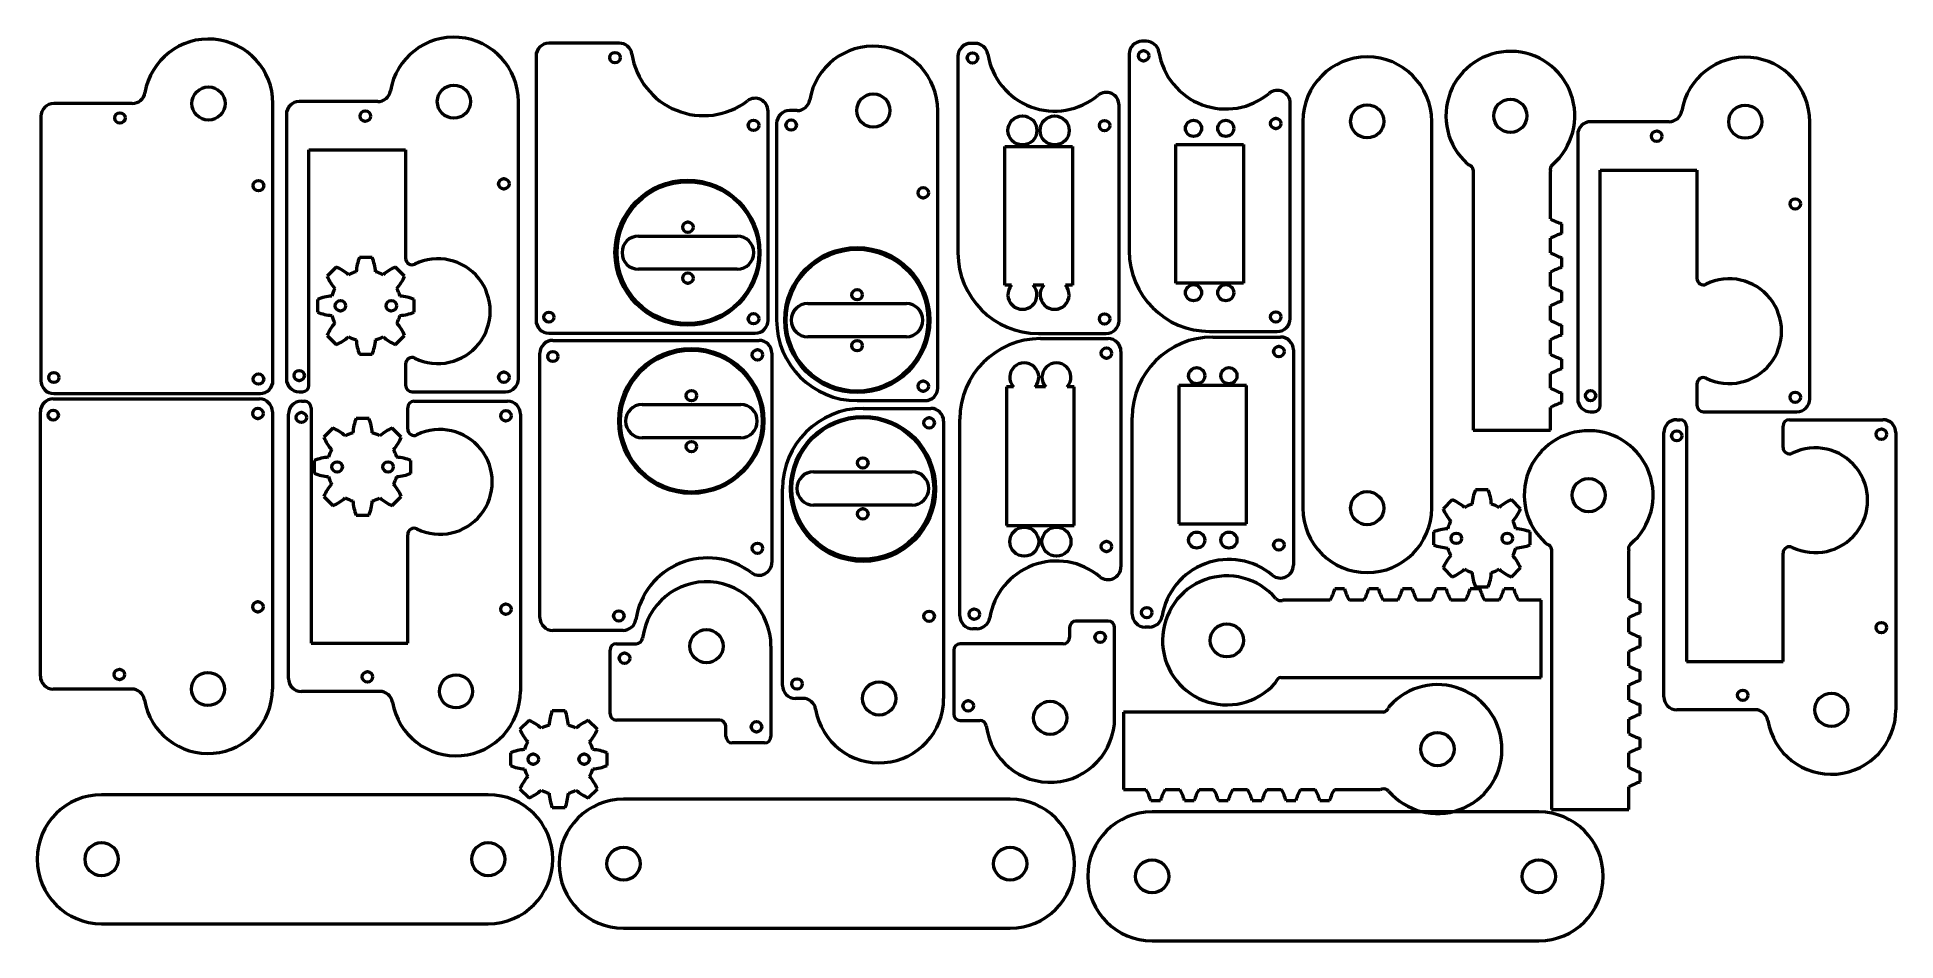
# Model space of a CAD drawing. Header units: millimetres. Extents: x -1 to 576, y 1 to 281.
import ezdxf

# ---------------------------------------------------------------- set-up
doc = ezdxf.new("R2010")
doc.units = ezdxf.units.MM
doc.layers.add('Visible (ANSI)', color=7, linetype='Continuous', lineweight=50)

msp = doc.modelspace()

# ---------------------------------------------------------------- linework, layer by layer
at = {"layer": 'Visible (ANSI)'}
for p, q in [((180.09, 279.13), (158.28, 279.13)), ((290.54, 279.05), (289.22, 279.05)), ((343.65, 279.69), (342.32, 279.69)), ((154.28, 275.13), (154.28, 193.13)), ((285.22, 275.05), (285.22, 214.05)), ((338.32, 275.69), (338.32, 214.69)), ((28.98, 260.41), (4.64, 260.41)), ((72.64, 174.41), (72.64, 260.41)), ((105.14, 260.98), (80.8, 260.98)), ((148.8, 174.98), (148.8, 260.98)), ((335.22, 193.05), (335.22, 259.84)), ((388.32, 193.69), (388.32, 260.48)), ((0.64, 256.41), (0.64, 174.41)), ((76.8, 256.98), (76.8, 174.98)), ((226.28, 193.13), (226.28, 258.01)), ((228.95, 254.2), (228.95, 193.2)), ((235.28, 258.2), (232.95, 258.2)), ((278.95, 172.2), (278.95, 258.2)), ((392.23, 254.86), (392.23, 134.86)), ((432.23, 134.86), (432.23, 254.86)), ((505.88, 254.75), (481.54, 254.75)), ((549.54, 168.75), (549.54, 254.75)), ((477.54, 250.75), (477.54, 168.75)), ((83.8, 172.98), (83.8, 245.98)), ((83.8, 245.98), (113.8, 245.98)), ((113.8, 245.98), (113.8, 212.38)), ((299.72, 204.05), (299.72, 247.05)), ((299.72, 247.05), (320.72, 247.05)), ((320.72, 247.05), (320.72, 204.05)), ((352.82, 204.69), (352.82, 247.69)), ((352.82, 247.69), (373.82, 247.69)), ((373.82, 247.69), (373.82, 204.69)), ((445.14, 239.85), (445.14, 159.08)), ((469.14, 224.58), (469.14, 238.74)), ((484.54, 166.75), (484.54, 239.75)), ((484.54, 239.75), (514.54, 239.75)), ((514.54, 239.75), (514.54, 206.15)), ((186.11, 219.27), (216.71, 219.27)), ((472.64, 220.08), (472.64, 223.08)), ((469.14, 214.08), (469.14, 218.58)), ((92.27, 209.66), (89.45, 206.83)), ((103.47, 212.63), (99.47, 212.63)), ((113.49, 206.83), (110.66, 209.66)), ((216.71, 208.97), (186.11, 208.97)), ((469.14, 203.58), (469.14, 208.08)), ((472.64, 209.58), (472.64, 212.58)), ((301.86, 204.05), (299.72, 204.05)), ((311.86, 204.05), (308.57, 204.05)), ((320.72, 204.05), (318.57, 204.05)), ((373.82, 204.69), (352.82, 204.69)), ((472.64, 199.08), (472.64, 202.08)), ((86.47, 199.63), (86.47, 195.63)), ((116.47, 195.63), (116.47, 199.63)), ((238.6, 198.32), (269.2, 198.32)), ((469.14, 193.08), (469.14, 197.58)), ((472.64, 188.58), (472.64, 191.58)), ((89.45, 188.44), (92.27, 185.61)), ((110.66, 185.61), (113.49, 188.44)), ((158.28, 189.13), (222.28, 189.13)), ((159.48, 186.91), (223.48, 186.91)), ((269.2, 188.02), (238.6, 188.02)), ((310.22, 189.05), (331.22, 189.05)), ((310.79, 187.45), (331.79, 187.45)), ((363.32, 189.69), (384.32, 189.69)), ((364.3, 187.94), (385.3, 187.94)), ((469.14, 182.58), (469.14, 187.08)), ((99.47, 182.63), (103.47, 182.63)), ((113.8, 179.58), (113.8, 172.98)), ((155.48, 100.91), (155.48, 182.91)), ((227.48, 182.91), (227.48, 118.03)), ((335.79, 183.45), (335.79, 116.66)), ((389.3, 183.94), (389.3, 117.15)), ((472.64, 178.08), (472.64, 181.08)), ((469.14, 172.08), (469.14, 176.58)), ((514.54, 173.35), (514.54, 166.75)), ((4.47, 168.73), (68.47, 168.73)), ((4.64, 170.41), (68.64, 170.41)), ((80.8, 170.98), (81.8, 170.98)), ((81.45, 168), (82.45, 168)), ((115.8, 170.98), (144.8, 170.98)), ((116.45, 168), (145.45, 168)), ((253.95, 168.2), (274.95, 168.2)), ((300.29, 172.45), (300.29, 129.45)), ((302.43, 172.45), (300.29, 172.45)), ((312.43, 172.45), (309.14, 172.45)), ((321.29, 172.45), (319.14, 172.45)), ((321.29, 129.45), (321.29, 172.45)), ((374.8, 172.94), (353.8, 172.94)), ((353.8, 172.94), (353.8, 129.94)), ((374.8, 129.94), (374.8, 172.94)), ((472.64, 167.58), (472.64, 170.58)), ((0.47, 82.73), (0.47, 164.73)), ((72.47, 164.73), (72.47, 78.73)), ((77.45, 82), (77.45, 164)), ((84.45, 166), (84.45, 93)), ((102.45, 162.65), (98.45, 162.65)), ((114.45, 159.4), (114.45, 166)), ((149.45, 164), (149.45, 78)), ((187.2, 167), (217.8, 167)), ((255.77, 165.81), (276.77, 165.81)), ((280.77, 161.81), (280.77, 75.81)), ((285.79, 101.45), (285.79, 162.45)), ((339.3, 101.94), (339.3, 162.94)), ((469.14, 159.08), (469.14, 166.08)), ((481.54, 164.75), (482.54, 164.75)), ((508.26, 162.29), (509.26, 162.29)), ((516.54, 164.75), (545.54, 164.75)), ((543.26, 162.29), (572.26, 162.29)), ((91.25, 159.68), (88.43, 156.85)), ((112.47, 156.85), (109.64, 159.68)), ((217.8, 156.7), (187.2, 156.7)), ((445.14, 159.08), (469.14, 159.08)), ((504.26, 76.29), (504.26, 158.29)), ((511.26, 160.29), (511.26, 87.29)), ((541.26, 153.69), (541.26, 160.29)), ((576.26, 158.29), (576.26, 72.29)), ((85.45, 149.65), (85.45, 145.65)), ((115.45, 145.65), (115.45, 149.65)), ((240.38, 146.12), (270.98, 146.12)), ((88.43, 138.46), (91.25, 135.63)), ((109.64, 135.63), (112.47, 138.46)), ((230.77, 79.81), (230.77, 140.81)), ((449.77, 140.48), (445.77, 140.48)), ((270.98, 135.82), (240.38, 135.82)), ((438.58, 137.5), (435.75, 134.67)), ((459.8, 134.67), (456.97, 137.5)), ((98.45, 132.65), (102.45, 132.65)), ((300.29, 129.45), (321.29, 129.45)), ((353.8, 129.94), (374.8, 129.94)), ((432.77, 127.48), (432.77, 123.48)), ((462.77, 123.48), (462.77, 127.48)), ((114.45, 93), (114.45, 126.6)), ((469.44, 122.14), (469.44, 41.38)), ((435.75, 116.28), (438.58, 113.46)), ((456.97, 113.46), (459.8, 116.28)), ((493.44, 106.88), (493.44, 121.03)), ((541.26, 87.29), (541.26, 120.89)), ((405.18, 109.82), (402.18, 109.82)), ((415.68, 109.82), (412.68, 109.82)), ((426.18, 109.82), (423.18, 109.82)), ((436.68, 109.82), (433.68, 109.82)), ((447.18, 109.82), (444.18, 109.82)), ((445.77, 110.48), (449.77, 110.48)), ((457.68, 109.82), (454.68, 109.82)), ((400.68, 106.32), (386.53, 106.32)), ((411.18, 106.32), (406.68, 106.32)), ((421.68, 106.32), (417.18, 106.32)), ((432.18, 106.32), (427.68, 106.32)), ((442.68, 106.32), (438.18, 106.32)), ((453.18, 106.32), (448.68, 106.32)), ((466.18, 106.32), (459.18, 106.32)), ((466.18, 82.32), (466.18, 106.32)), ((496.94, 102.38), (496.94, 105.38)), ((331.84, 99.79), (321.84, 99.79)), ((493.44, 96.38), (493.44, 100.88)), ((84.45, 93), (114.45, 93)), ((181.28, 96.91), (159.48, 96.91)), ((179.24, 92.79), (185.36, 92.79)), ((317.84, 92.72), (285.9, 92.72)), ((291.11, 97.45), (289.79, 97.45)), ((319.84, 97.79), (319.84, 94.72)), ((333.84, 69.79), (333.84, 97.79)), ((344.62, 97.94), (343.3, 97.94)), ((496.94, 91.88), (496.94, 94.88)), ((177.24, 71.08), (177.24, 90.79)), ((227.19, 92.01), (227.19, 64.01)), ((283.9, 90.72), (283.9, 71.01)), ((493.44, 85.88), (493.44, 90.38)), ((511.26, 87.29), (541.26, 87.29)), ((385.41, 82.32), (466.18, 82.32)), ((496.94, 81.38), (496.94, 84.38)), ((28.81, 78.73), (4.47, 78.73)), ((105.79, 78), (81.45, 78)), ((237.11, 75.81), (234.77, 75.81)), ((493.44, 75.38), (493.44, 79.88)), ((163.31, 71.96), (159.31, 71.96)), ((417.31, 71.59), (336.54, 71.59)), ((336.54, 71.59), (336.54, 47.59)), ((493.44, 64.88), (493.44, 69.38)), ((496.94, 70.88), (496.94, 73.88)), ((532.59, 72.29), (508.26, 72.29)), ((152.12, 68.98), (149.29, 66.15)), ((173.33, 66.15), (170.5, 68.98)), ((211.19, 69.08), (179.24, 69.08)), ((213.19, 64.01), (213.19, 67.08)), ((285.9, 69.01), (292.01, 69.01)), ((146.31, 58.96), (146.31, 54.96)), ((176.31, 54.96), (176.31, 58.96)), ((225.19, 62.01), (215.19, 62.01)), ((493.44, 54.38), (493.44, 58.88)), ((496.94, 60.38), (496.94, 63.38)), ((496.94, 49.88), (496.94, 52.88)), ((149.29, 47.77), (152.12, 44.94)), ((170.5, 44.94), (173.33, 47.77)), ((336.54, 47.59), (343.54, 47.59)), ((349.54, 47.59), (354.04, 47.59)), ((360.04, 47.59), (364.54, 47.59)), ((370.54, 47.59), (375.04, 47.59)), ((381.04, 47.59), (385.54, 47.59)), ((391.54, 47.59), (396.04, 47.59)), ((402.04, 47.59), (416.19, 47.59)), ((493.44, 41.38), (493.44, 48.38)), ((139.47, 45.92), (19.47, 45.92)), ((159.31, 41.96), (163.31, 41.96)), ((301.42, 44.53), (181.42, 44.53)), ((345.04, 44.09), (348.04, 44.09)), ((465.47, 40.6), (345.47, 40.6)), ((355.54, 44.09), (358.54, 44.09)), ((366.04, 44.09), (369.04, 44.09)), ((376.54, 44.09), (379.54, 44.09)), ((387.04, 44.09), (390.04, 44.09)), ((397.54, 44.09), (400.54, 44.09)), ((469.44, 41.38), (493.44, 41.38)), ((19.47, 5.92), (139.47, 5.92)), ((181.42, 4.53), (301.42, 4.53)), ((345.47, 0.6), (465.47, 0.6))]:
    msp.add_line(p, q, dxfattribs=at)
for centre, radius in [((178.78, 274.63), 1.62), ((289.72, 274.55), 1.62), ((342.82, 275.19), 1.62), ((52.64, 260.41), 5.15), ((128.8, 260.98), 5.15), ((258.95, 258.2), 5.15), ((412.23, 254.86), 5.15), ((456.64, 256.58), 5.15), ((529.54, 254.75), 5.15), ((25.14, 255.91), 1.62), ((101.3, 256.48), 1.62), ((221.78, 253.63), 1.62), ((233.45, 253.7), 1.62), ((305.22, 252.05), 4.5), ((315.22, 252.05), 4.5), ((330.72, 253.55), 1.62), ((358.32, 252.69), 2.5), ((368.32, 252.69), 2.5), ((383.82, 254.19), 1.62), ((502.04, 250.25), 1.62), ((68.14, 234.91), 1.62), ((144.3, 235.48), 1.62), ((201.28, 214.13), 22.5), ((201.41, 214.12), 22), ((274.45, 232.7), 1.62), ((545.04, 229.25), 1.62), ((201.41, 222.02), 1.62), ((253.95, 193.2), 22.5), ((253.9, 193.17), 22), ((201.41, 206.22), 1.62), ((253.9, 201.07), 1.62), ((358.32, 201.69), 2.5), ((368.32, 201.69), 2.5), ((93.57, 197.63), 1.62), ((109.37, 197.63), 1.62), ((158.28, 194.13), 1.57), ((221.78, 193.63), 1.62), ((330.72, 193.55), 1.62), ((383.82, 194.19), 1.62), ((253.9, 185.27), 1.62), ((331.29, 182.95), 1.62), ((384.8, 183.44), 1.62), ((159.48, 181.91), 1.57), ((202.48, 161.91), 22.5), ((202.5, 161.85), 22), ((222.98, 182.41), 1.62), ((4.64, 175.41), 1.57), ((68.14, 174.91), 1.62), ((80.8, 175.98), 1.58), ((144.3, 175.48), 1.62), ((274.45, 172.7), 1.62), ((359.3, 175.94), 2.5), ((369.3, 175.94), 2.5), ((202.5, 169.75), 1.62), ((481.54, 169.75), 1.58), ((545.04, 169.25), 1.62), ((4.47, 163.73), 1.57), ((67.97, 164.23), 1.62), ((81.45, 163), 1.58), ((144.95, 163.5), 1.62), ((255.77, 140.81), 22.5), ((255.68, 140.97), 22), ((276.27, 161.31), 1.62), ((508.26, 157.29), 1.58), ((571.76, 157.79), 1.62), ((202.5, 153.95), 1.62), ((255.68, 148.87), 1.62), ((92.55, 147.65), 1.62), ((108.35, 147.65), 1.62), ((412.23, 134.86), 5.15), ((480.94, 138.88), 5.15), ((255.68, 133.07), 1.62), ((305.79, 124.45), 4.5), ((315.79, 124.45), 4.5), ((359.3, 124.94), 2.5), ((369.3, 124.94), 2.5), ((439.87, 125.48), 1.62), ((455.67, 125.48), 1.62), ((222.98, 122.41), 1.62), ((331.29, 122.95), 1.62), ((384.8, 123.44), 1.62), ((67.97, 104.23), 1.62), ((144.95, 103.5), 1.62), ((343.8, 102.44), 1.62), ((179.98, 101.41), 1.62), ((276.27, 101.31), 1.62), ((290.29, 101.95), 1.62), ((368.68, 93.82), 5.15), ((571.76, 97.79), 1.62), ((207.19, 92.01), 5.15), ((329.34, 94.79), 1.62), ((181.74, 88.29), 1.63), ((24.97, 83.23), 1.62), ((52.47, 78.73), 5.15), ((101.95, 82.5), 1.62), ((129.45, 78), 5.15), ((235.27, 80.31), 1.62), ((260.77, 75.81), 5.15), ((288.4, 73.51), 1.63), ((528.76, 76.79), 1.62), ((556.26, 72.29), 5.15), ((313.84, 69.79), 5.15), ((222.69, 67.01), 1.62), ((434.04, 60.09), 5.15), ((153.41, 56.96), 1.62), ((169.21, 56.96), 1.62), ((19.47, 25.92), 5.15), ((139.47, 25.92), 5.15), ((181.42, 24.53), 5.15), ((301.42, 24.53), 5.15), ((345.47, 20.6), 5.15), ((465.47, 20.6), 5.15)]:
    msp.add_circle(centre, radius, dxfattribs=at)
for centre, radius, start, end in [((52.64, 260.41), 20, 0, 170.40593), ((128.8, 260.98), 20, 0, 170.40593), ((158.28, 275.13), 4, 90, 180), ((180.09, 275.13), 4, 8.6816, 90), ((258.95, 258.2), 20, 0, 170.40593), ((289.22, 275.05), 4, 90, 180), ((290.54, 275.05), 4, 9.2069, 90), ((342.32, 275.69), 4, 90, 180), ((343.65, 275.69), 4, 9.2069, 90), ((206.28, 279.13), 22.5, 188.6816, 307.14064), ((315.22, 279.05), 21, 189.2069, 309.79182), ((368.32, 279.69), 21, 189.2069, 309.79182), ((412.23, 254.86), 20, 0, 180), ((456.64, 256.58), 20, 310.64422, 228.08547), ((529.54, 254.75), 20, 0, 170.40593), ((4.64, 256.41), 4, 90, 180), ((28.98, 264.41), 4, 270, 350.40593), ((80.8, 256.98), 4, 90, 180), ((105.14, 264.98), 4, 270, 350.40593), ((222.28, 258.01), 4, 0, 127.14064), ((235.28, 262.2), 4, 270, 350.40593), ((331.22, 259.84), 4, 0, 129.79182), ((384.32, 260.48), 4, 0, 129.79182), ((232.95, 254.2), 4, 90, 180), ((481.54, 250.75), 4, 90, 180), ((505.88, 258.75), 4, 270, 350.40593), ((444.62, 243.19), 2, 228.08547, 248.96037), ((443.18, 239.46), 2, 11.41529, 68.96037), ((470.97, 239.89), 2, 130.64422, 196.7681), ((467.14, 238.74), 2, 0, 16.7681), ((186.11, 214.12), 5.15, 90, 270), ((216.71, 214.12), 5.15, 270, 90), ((476.75, 237.51), 15, 239.50921, 254.09361), ((476.75, 205.66), 15, 105.90639, 120.49079), ((310.22, 214.05), 25, 180, 270), ((363.32, 214.69), 25, 180, 270), ((476.75, 227.01), 15, 239.50921, 254.09361), ((86.28, 195.91), 15, 49.07409, 66.43914), ((101.47, 197.63), 11, 105.82662, 119.17338), ((113.43, 207.15), 15, 158.56086, 175.92591), ((89.5, 207.15), 15, 4.07409, 21.43914), ((101.47, 197.63), 11, 60.82662, 74.17338), ((116.65, 195.91), 15, 113.56086, 130.92591), ((115.8, 212.38), 2, 180, 295.99904), ((123.8, 195.98), 16.25, 244.00096, 115.99904), ((476.75, 195.16), 15, 105.90639, 120.49079), ((103.2, 212.82), 15, 203.56086, 220.92591), ((101.47, 197.63), 11, 150.82662, 164.17338), ((99.74, 212.82), 15, 319.07409, 336.43914), ((101.47, 197.63), 11, 15.82662, 29.17338), ((305.22, 201.05), 4.5, 138.18969, 41.81031), ((315.22, 201.05), 4.5, 138.18969, 41.81031), ((476.75, 216.51), 15, 239.50921, 254.09361), ((516.54, 206.15), 2, 180, 295.99904), ((524.54, 189.75), 16.25, 244.00096, 115.99904), ((91.95, 185.67), 15, 94.07409, 111.43914), ((110.98, 185.67), 15, 68.56086, 85.92591), ((238.6, 193.17), 5.15, 90, 270), ((269.2, 193.17), 5.15, 270, 90), ((476.75, 184.66), 15, 105.90639, 120.49079), ((91.95, 209.6), 15, 248.56086, 265.92591), ((103.2, 182.45), 15, 139.07409, 156.43914), ((101.47, 197.63), 11, 195.82662, 209.17338), ((101.47, 197.63), 11, 330.82662, 344.17338), ((99.74, 182.45), 15, 23.56086, 40.92591), ((110.98, 209.6), 15, 274.07409, 291.43914), ((158.28, 193.13), 4, 180, 270), ((222.28, 193.13), 4, 270, 0), ((253.95, 193.2), 25, 180, 270), ((331.22, 193.05), 4, 270, 0), ((384.32, 193.69), 4, 270, 0), ((476.75, 206.01), 15, 239.50921, 254.09361), ((86.28, 199.36), 15, 293.56086, 310.92591), ((101.47, 197.63), 11, 240.82662, 254.17338), ((113.43, 188.12), 15, 184.07409, 201.43914), ((89.5, 188.12), 15, 338.56086, 355.92591), ((101.47, 197.63), 11, 285.82662, 299.17338), ((116.65, 199.36), 15, 229.07409, 246.43914), ((159.48, 182.91), 4, 90, 180), ((223.48, 182.91), 4, 0, 90), ((310.79, 162.45), 25, 90, 180), ((331.79, 183.45), 4, 0, 90), ((364.3, 162.94), 25, 90, 180), ((385.3, 183.94), 4, 0, 90), ((476.75, 174.16), 15, 105.90639, 120.49079), ((115.8, 179.58), 2, 64.00096, 180), ((305.79, 175.45), 4.5, 318.18969, 221.81031), ((315.79, 175.45), 4.5, 318.18969, 221.81031), ((476.75, 195.51), 15, 239.50921, 254.09361), ((4.64, 174.41), 4, 180, 270), ((68.64, 174.41), 4, 270, 0), ((80.8, 174.98), 4, 180, 270), ((144.8, 174.98), 4, 270, 0), ((476.75, 163.66), 15, 105.90639, 120.49079), ((516.54, 173.35), 2, 64.00096, 180), ((4.47, 164.73), 4, 90, 180), ((68.47, 164.73), 4, 0, 90), ((81.45, 164), 4, 90, 180), ((81.8, 172.98), 2, 270, 0), ((82.45, 166), 2, 0, 90), ((115.8, 172.98), 2, 180, 270), ((116.45, 166), 2, 90, 180), ((145.45, 164), 4, 0, 90), ((274.95, 172.2), 4, 270, 0), ((476.75, 185.01), 15, 239.50921, 254.09361), ((476.75, 153.16), 15, 105.90639, 120.49079), ((481.54, 168.75), 4, 180, 270), ((545.54, 168.75), 4, 270, 0), ((112.41, 157.17), 15, 158.56086, 175.92591), ((88.49, 157.17), 15, 4.07409, 21.43914), ((187.2, 161.85), 5.15, 90, 270), ((217.8, 161.85), 5.15, 270, 90), ((255.77, 140.81), 25, 90, 180), ((276.77, 161.81), 4, 0, 90), ((482.54, 166.75), 2, 270, 0), ((508.26, 158.29), 4, 90, 180), ((509.26, 160.29), 2, 0, 90), ((516.54, 166.75), 2, 180, 270), ((543.26, 160.29), 2, 90, 180), ((572.26, 158.29), 4, 0, 90), ((102.18, 162.84), 15, 203.56086, 220.92591), ((85.26, 145.93), 15, 49.07409, 66.43914), ((100.45, 147.65), 11, 105.82662, 119.17338), ((100.45, 147.65), 11, 60.82662, 74.17338), ((115.64, 145.93), 15, 113.56086, 130.92591), ((98.72, 162.84), 15, 319.07409, 336.43914), ((116.45, 159.4), 2, 180, 295.99904), ((124.45, 143), 16.25, 244.00096, 115.99904), ((480.94, 138.88), 20, 310.64422, 228.08547), ((90.93, 135.69), 15, 94.07409, 111.43914), ((100.45, 147.65), 11, 150.82662, 164.17338), ((100.45, 147.65), 11, 15.82662, 29.17338), ((109.96, 135.69), 15, 68.56086, 85.92591), ((543.26, 153.69), 2, 180, 295.99904), ((551.26, 137.29), 16.25, 244.00096, 115.99904), ((90.93, 159.62), 15, 248.56086, 265.92591), ((100.45, 147.65), 11, 195.82662, 209.17338), ((100.45, 147.65), 11, 330.82662, 344.17338), ((109.96, 159.62), 15, 274.07409, 291.43914), ((240.38, 140.97), 5.15, 90, 270), ((270.98, 140.97), 5.15, 270, 90), ((102.18, 132.47), 15, 139.07409, 156.43914), ((98.72, 132.47), 15, 23.56086, 40.92591), ((459.74, 134.99), 15, 158.56086, 175.92591), ((435.81, 134.99), 15, 4.07409, 21.43914), ((85.26, 149.38), 15, 293.56086, 310.92591), ((100.45, 147.65), 11, 240.82662, 254.17338), ((112.41, 138.14), 15, 184.07409, 201.43914), ((88.49, 138.14), 15, 338.56086, 355.92591), ((100.45, 147.65), 11, 285.82662, 299.17338), ((115.64, 149.38), 15, 229.07409, 246.43914), ((412.23, 134.86), 20, 180, 0), ((449.5, 140.66), 15, 203.56086, 220.92591), ((432.59, 123.75), 15, 49.07409, 66.43914), ((447.77, 125.48), 11, 105.82662, 119.17338), ((447.77, 125.48), 11, 60.82662, 74.17338), ((462.96, 123.75), 15, 113.56086, 130.92591), ((446.05, 140.66), 15, 319.07409, 336.43914), ((116.45, 126.6), 2, 64.00096, 180), ((438.26, 113.51), 15, 94.07409, 111.43914), ((447.77, 125.48), 11, 150.82662, 164.17338), ((447.77, 125.48), 11, 15.82662, 29.17338), ((457.29, 113.51), 15, 68.56086, 85.92591), ((438.26, 137.44), 15, 248.56086, 265.92591), ((447.77, 125.48), 11, 195.82662, 209.17338), ((447.77, 125.48), 11, 330.82662, 344.17338), ((457.29, 137.44), 15, 274.07409, 291.43914), ((468.91, 125.48), 2, 228.08547, 248.96037), ((467.48, 121.75), 2, 11.41529, 68.96037), ((495.27, 122.18), 2, 130.64422, 196.7681), ((491.44, 121.03), 2, 0, 16.7681), ((543.26, 120.89), 2, 64.00096, 180), ((207.48, 96.91), 22.5, 52.85936, 171.3184), ((223.48, 118.03), 4, 232.85936, 0), ((315.79, 97.45), 21, 50.20818, 170.7931), ((331.79, 116.66), 4, 230.20818, 0), ((369.3, 97.94), 21, 50.20818, 170.7931), ((385.3, 117.15), 4, 230.20818, 0), ((449.5, 110.29), 15, 139.07409, 156.43914), ((432.59, 127.21), 15, 293.56086, 310.92591), ((447.77, 125.48), 11, 240.82662, 254.17338), ((447.77, 125.48), 11, 285.82662, 299.17338), ((462.96, 127.21), 15, 229.07409, 246.43914), ((446.05, 110.29), 15, 23.56086, 40.92591), ((207.19, 92.01), 20, 0, 172.74272), ((368.68, 93.82), 20, 40.64422, 318.08547), ((387.75, 113.93), 15, 329.50921, 344.09361), ((419.6, 113.93), 15, 195.90639, 210.49079), ((398.25, 113.93), 15, 329.50921, 344.09361), ((430.1, 113.93), 15, 195.90639, 210.49079), ((408.75, 113.93), 15, 329.50921, 344.09361), ((440.6, 113.93), 15, 195.90639, 210.49079), ((419.25, 113.93), 15, 329.50921, 344.09361), ((451.1, 113.93), 15, 195.90639, 210.49079), ((429.75, 113.93), 15, 329.50921, 344.09361), ((459.74, 115.96), 15, 184.07409, 201.43914), ((461.6, 113.93), 15, 195.90639, 210.49079), ((435.81, 115.96), 15, 338.56086, 355.92591), ((440.25, 113.93), 15, 329.50921, 344.09361), ((472.1, 113.93), 15, 195.90639, 210.49079), ((385.37, 108.15), 2, 220.64422, 286.7681), ((386.53, 104.32), 2, 90, 106.7681), ((501.05, 119.8), 15, 239.50921, 254.09361), ((159.48, 100.91), 4, 180, 270), ((181.28, 100.91), 4, 270, 351.3184), ((289.79, 101.45), 4, 180, 270), ((291.11, 101.45), 4, 270, 350.7931), ((321.84, 97.79), 2, 90, 180), ((331.84, 97.79), 2, 0, 90), ((343.3, 101.94), 4, 180, 270), ((344.62, 101.94), 4, 270, 350.7931), ((501.05, 87.95), 15, 105.90639, 120.49079), ((179.24, 90.79), 2, 90, 180), ((185.36, 94.79), 2, 270, 352.74272), ((285.9, 90.72), 2, 90, 180), ((317.84, 94.72), 2, 270, 0), ((501.05, 109.3), 15, 239.50921, 254.09361), ((501.05, 77.45), 15, 105.90639, 120.49079), ((4.47, 82.73), 4, 180, 270), ((81.45, 82), 4, 180, 270), ((382.07, 81.8), 2, 318.08547, 338.96037), ((385.81, 80.36), 2, 101.41529, 158.96037), ((501.05, 98.8), 15, 239.50921, 254.09361), ((501.05, 66.95), 15, 105.90639, 120.49079), ((28.81, 74.73), 4, 9.59407, 90), ((52.47, 78.73), 20, 189.59407, 0), ((105.79, 74), 4, 9.59407, 90), ((129.45, 78), 20, 189.59407, 0), ((234.77, 79.81), 4, 180, 270), ((237.11, 71.81), 4, 9.59407, 90), ((260.77, 75.81), 20, 189.59407, 0), ((434.04, 60.09), 20, 220.64422, 138.08547), ((501.05, 88.3), 15, 239.50921, 254.09361), ((508.26, 76.29), 4, 180, 270), ((173.27, 66.48), 15, 158.56086, 175.92591), ((149.35, 66.48), 15, 4.07409, 21.43914), ((179.24, 71.08), 2, 180, 270), ((285.9, 71.01), 2, 180, 270), ((313.84, 69.79), 20, 187.25728, 0), ((416.91, 73.55), 2, 281.41529, 338.96037), ((420.65, 72.11), 2, 138.08547, 158.96037), ((501.05, 56.45), 15, 105.90639, 120.49079), ((532.59, 68.29), 4, 9.59407, 90), ((556.26, 72.29), 20, 189.59407, 0), ((163.04, 72.15), 15, 203.56086, 220.92591), ((146.12, 55.23), 15, 49.07409, 66.43914), ((161.31, 56.96), 11, 105.82662, 119.17338), ((161.31, 56.96), 11, 60.82662, 74.17338), ((176.5, 55.23), 15, 113.56086, 130.92591), ((159.58, 72.15), 15, 319.07409, 336.43914), ((211.19, 67.08), 2, 0, 90), ((215.19, 64.01), 2, 180, 270), ((225.19, 64.01), 2, 270, 0), ((292.01, 67.01), 2, 7.25728, 90), ((501.05, 77.8), 15, 239.50921, 254.09361), ((151.79, 45), 15, 94.07409, 111.43914), ((161.31, 56.96), 11, 150.82662, 164.17338), ((161.31, 56.96), 11, 15.82662, 29.17338), ((170.83, 45), 15, 68.56086, 85.92591), ((501.05, 45.95), 15, 105.90639, 120.49079), ((151.79, 68.92), 15, 248.56086, 265.92591), ((161.31, 56.96), 11, 195.82662, 209.17338), ((161.31, 56.96), 11, 330.82662, 344.17338), ((170.83, 68.92), 15, 274.07409, 291.43914), ((501.05, 67.3), 15, 239.50921, 254.09361), ((163.04, 41.77), 15, 139.07409, 156.43914), ((146.12, 58.69), 15, 293.56086, 310.92591), ((161.31, 56.96), 11, 240.82662, 254.17338), ((173.27, 47.44), 15, 184.07409, 201.43914), ((149.35, 47.44), 15, 338.56086, 355.92591), ((161.31, 56.96), 11, 285.82662, 299.17338), ((176.5, 58.69), 15, 229.07409, 246.43914), ((159.58, 41.77), 15, 23.56086, 40.92591), ((330.61, 39.98), 15, 15.90639, 30.49079), ((362.47, 39.98), 15, 149.50921, 164.09361), ((341.11, 39.98), 15, 15.90639, 30.49079), ((372.97, 39.98), 15, 149.50921, 164.09361), ((351.61, 39.98), 15, 15.90639, 30.49079), ((383.47, 39.98), 15, 149.50921, 164.09361), ((362.11, 39.98), 15, 15.90639, 30.49079), ((393.97, 39.98), 15, 149.50921, 164.09361), ((372.61, 39.98), 15, 15.90639, 30.49079), ((404.47, 39.98), 15, 149.50921, 164.09361), ((383.11, 39.98), 15, 15.90639, 30.49079), ((414.97, 39.98), 15, 149.50921, 164.09361), ((416.19, 49.59), 2, 270, 286.7681), ((417.35, 45.76), 2, 40.64422, 106.7681), ((501.05, 35.45), 15, 105.90639, 120.49079), ((19.47, 25.92), 20, 90, 270), ((139.47, 25.92), 20, 270, 90), ((181.42, 24.53), 20, 90, 270), ((301.42, 24.53), 20, 270, 90), ((345.47, 20.6), 20, 90, 270), ((465.47, 20.6), 20, 270, 90)]:
    msp.add_arc(centre, radius, start, end, dxfattribs=at)

doc.saveas('drawing.dxf')
